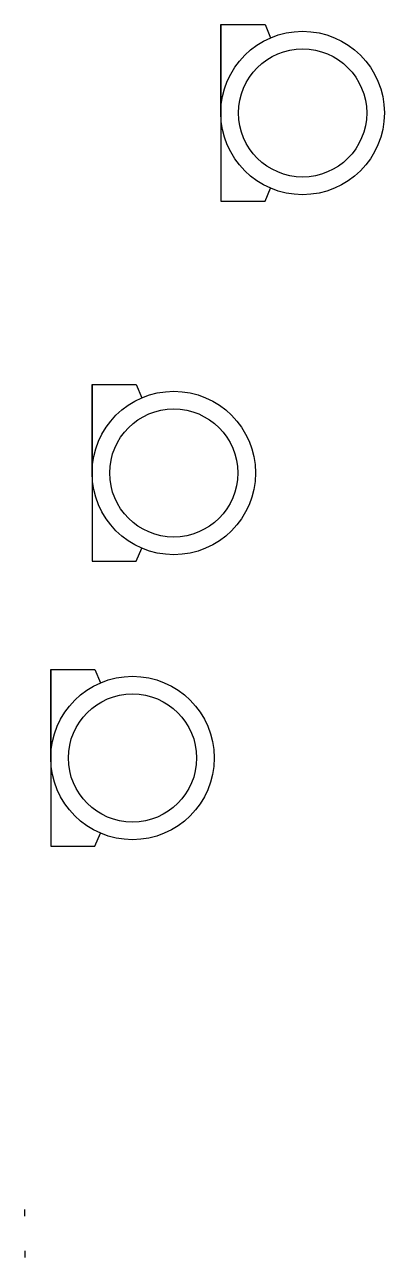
# Model space of a CAD drawing. Header units: inches. Extents: x -49 to 114, y -226 to 332.
import ezdxf

# ---------------------------------------------------------------- set-up
doc = ezdxf.new("R2010")
doc.units = ezdxf.units.IN
doc.header["$MEASUREMENT"] = 0

msp = doc.modelspace()

# ---------------------------------------------------------------- linework, layer by layer
for p, q in [((39.98, 291.74, 10), (39.98, 331.74, 10)), ((39.98, 331.74, 10), (39.98, 251.74, 10)), ((39.98, 331.74, 10), (59.98, 331.74, 10)), ((59.98, 331.74, 10), (62.5, 325.79, 10)), ((59.98, 251.74, 10), (62.5, 257.68, 10)), ((39.98, 251.74, 10), (59.98, 251.74, 10)), ((-18.34, 128.73), (-18.34, 168.73)), ((-18.34, 168.73), (-18.34, 88.73)), ((-18.34, 168.73), (1.66, 168.73)), ((1.66, 168.73), (4.19, 162.78)), ((1.66, 88.73), (4.19, 94.68)), ((-18.34, 88.73), (1.66, 88.73)), ((-37.02, -0.32), (-37.02, 39.68)), ((-37.02, 39.68), (-37.02, -40.32)), ((-37.02, 39.68), (-17.02, 39.68)), ((-17.02, 39.68), (-14.49, 33.74)), ((-17.02, -40.32), (-14.49, -34.37)), ((-37.02, -40.32), (-17.02, -40.32))]:
    msp.add_line(p, q)
at = {"extrusion": (-1, -1.22465e-16, 1.83697e-16)}
for p, q in [((-48.84, -207.75, 19), (-48.84, -204.75, 19)), ((-48.84, -204.75, 19), (-48.84, -204.75, 25)), ((-48.84, -207.75, 25), (-48.84, -204.75, 33)), ((-48.84, -204.75, 25), (-48.84, -204.75, 33)), ((-48.84, -207.75, 25), (-48.84, -207.75, 19))]:
    msp.add_line(p, q, dxfattribs=at)
at = {"extrusion": (1, 0, -1.83697e-16)}
for p, q in [((-48.84, -223.43, 39), (-48.84, -226.43, 39)), ((-48.84, -223.43, 33), (-48.84, -226.43, 25)), ((-48.84, -223.43, 39), (-48.84, -223.43, 33)), ((-48.84, -226.43, 39), (-48.84, -226.43, 33)), ((-48.84, -226.43, 33), (-48.84, -226.43, 25))]:
    msp.add_line(p, q, dxfattribs=at)
for centre, radius in [((76.98, 291.74, 10), 37), ((76.98, 291.74, 10), 29), ((18.66, 128.73), 37), ((18.66, 128.73), 29), ((-0.02, -0.32), 37), ((-0.02, -0.32), 29)]:
    msp.add_circle(centre, radius)

doc.saveas('drawing.dxf')
